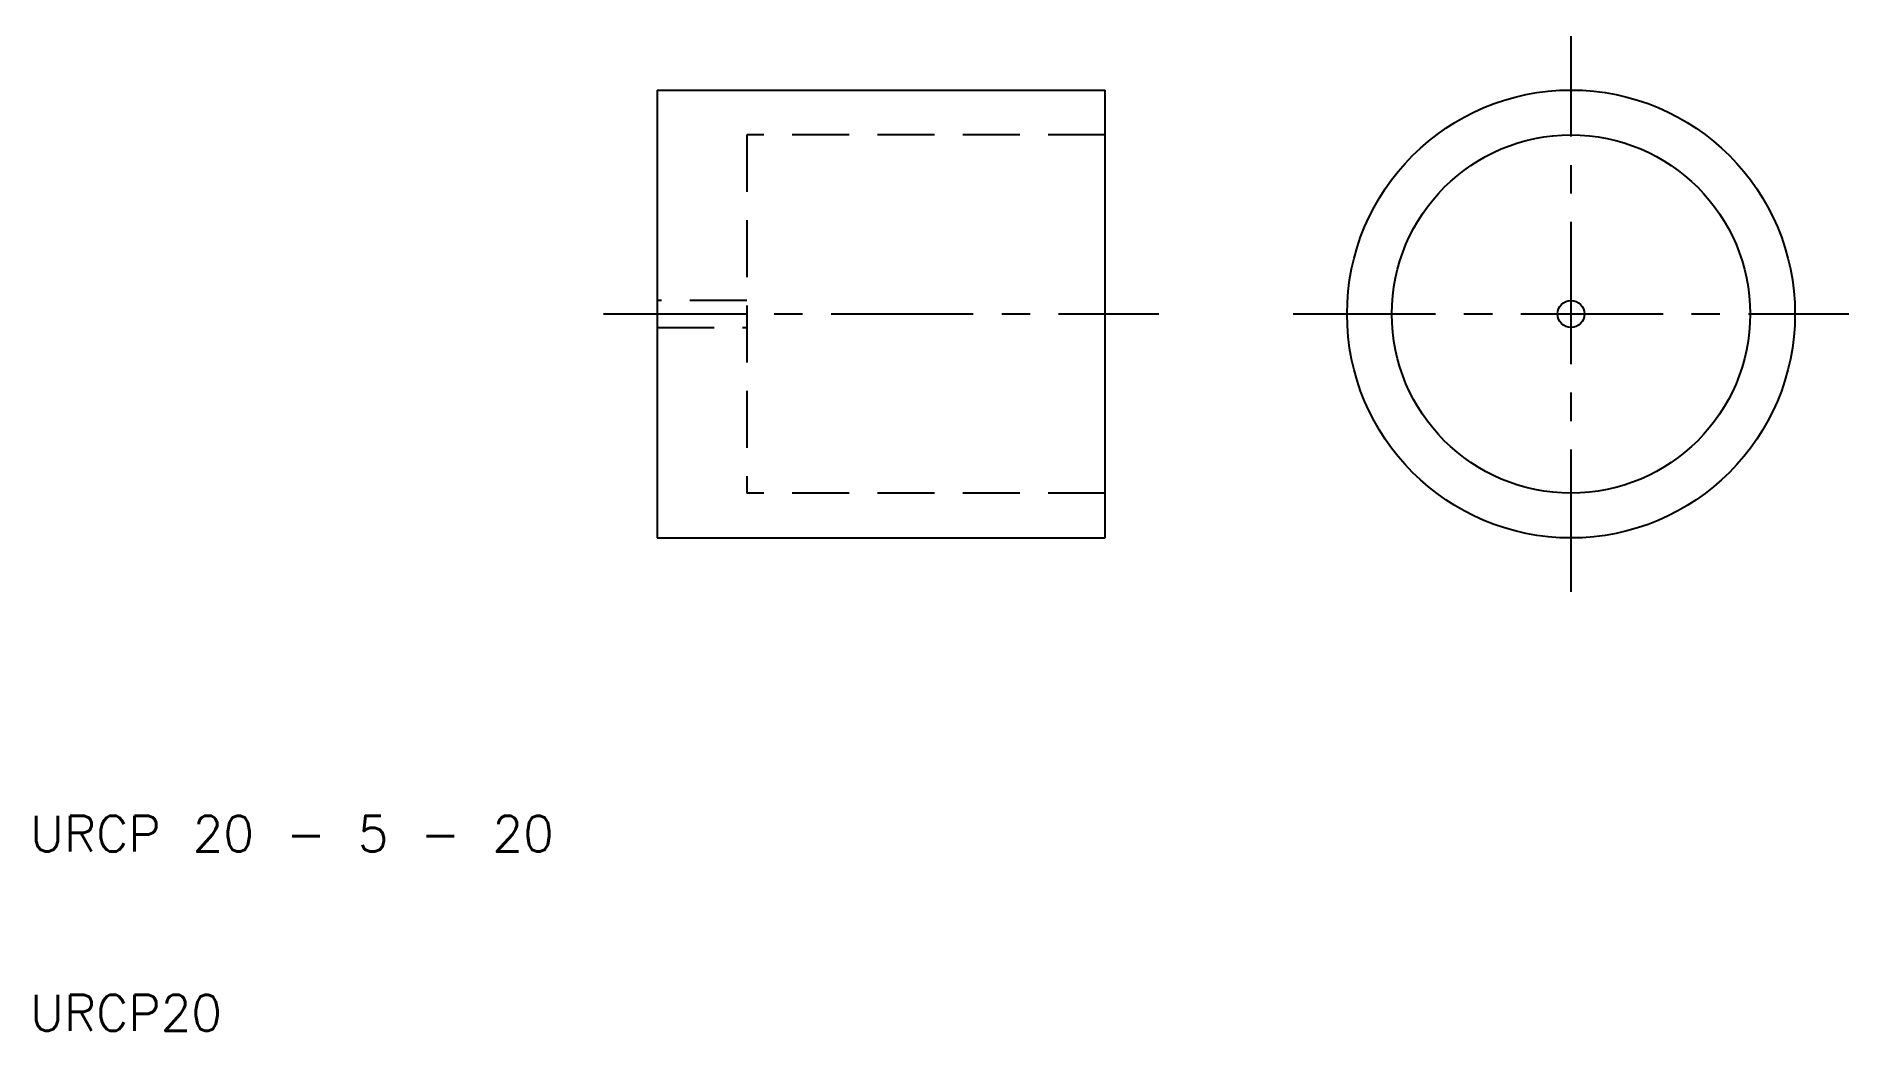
# Model space of a CAD drawing. Extents: x 10 to 111, y 10 to 66.
import ezdxf

# ---------------------------------------------------------------- set-up
doc = ezdxf.new("R2010")
doc.units = 0
doc.header["$LTSCALE"] = 0.25
doc.linetypes.add('CENTER', pattern=[50.8, 31.75, -6.35, 6.35, -6.35])
doc.linetypes.add('DASHED', pattern=[19.05, 12.7, -6.35])
doc.layers.get('0').update_dxf_attribs({"linetype": 'CONTINUOUS'})
doc.layers.add('CENTER', color=1, linetype='CENTER')
doc.styles.get("Standard").update_dxf_attribs({"font": 'txt.shx', "bigfont": 'extfont.shx'})

msp = doc.modelspace()

# ---------------------------------------------------------------- linework, layer by layer
for p, q in [((45, 62.5), (45, 37.5)), ((45, 62.5), (70, 62.5)), ((70, 37.5), (70, 62.5)), ((45, 37.5), (70, 37.5))]:
    msp.add_line(p, q)
at = {"color": 3, "linetype": 'DASHED'}
for p, q in [((50, 60), (50, 40)), ((70, 60), (50, 60)), ((50, 50.75), (45, 50.75)), ((45, 49.25), (50, 49.25)), ((70, 40), (50, 40))]:
    msp.add_line(p, q, dxfattribs=at)
for radius in [12.5, 10, 0.75]:
    msp.add_circle((96, 50), radius)
at = {"layer": 'CENTER', "color": 1, "linetype": 'CENTER'}
for p, q in [((96, 34.5), (96, 65.5)), ((42, 50), (73, 50)), ((80.5, 50), (111.5, 50))]:
    msp.add_line(p, q, dxfattribs=at)

# ---------------------------------------------------------------- texts
for s, p in [('URCP 20 - 5 - 20', (10, 20)), ('URCP20', (10, 10))]:
    msp.add_text(s, height=2).set_placement(p)

doc.saveas('drawing.dxf')
